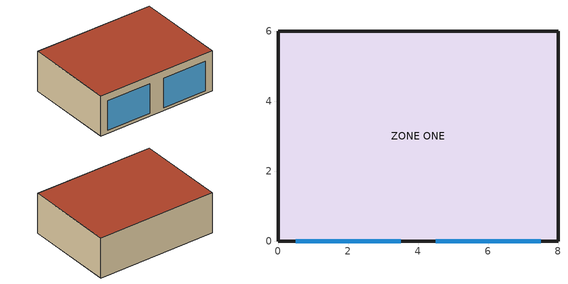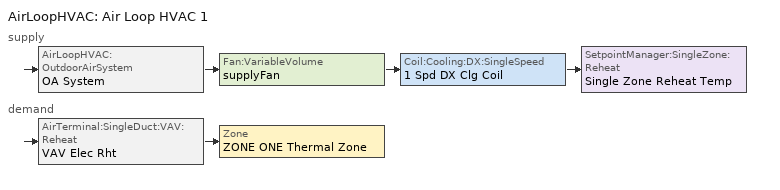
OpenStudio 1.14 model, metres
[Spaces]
ZONE ONE
 floor ground (LTFLOOR): 8,6 8,0 0,0 0,6 z0
 wall outside (LTWALL): 8,0 8,6 0,6 0,0 8,0 z0:2.7
 window (Double Pane Window): 0.5,0 3.5,0 / 4.5,0 7.5,0 z0.2:2.2
 roof outside (LTROOF): 8,0 8,6 0,6 0,0 z2.7
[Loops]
AirLoopHVAC 'Air Loop HVAC 1'
 supply: AirLoopHVAC:OutdoorAirSystem 'OA System' > Fan:VariableVolume 'supplyFan' > Coil:Cooling:DX:SingleSpeed '1 Spd DX Clg Coil' > SetpointManager:SingleZone:Reheat 'Single Zone Reheat Temp'
 demand: AirTerminal:SingleDuct:VAV:Reheat 'VAV Elec Rht' > Zone 'ZONE ONE Thermal Zone'
[Site]
Denver-Stapleton: Latitude {deg}=39.76; Longitude {deg}=-104.86; Time Zone {hr}=-7; Elevation {m}=1611; Terrain=Country
[Building]
BESTEST Case 610: North Axis {deg}=0
[ClimateZones]
Climate Zone Institution Name 1=ASHRAE; Climate Zone Document Name 1=ANSI/ASHRAE Standard 169; Climate Zone Document Year 1=2006; Climate Zone Institution Name 2=CEC; Climate Zone Document Name 2=California Climate Zone Descriptions; Climate Zone Document Year 2=1995
[SizingPeriod:DesignDay] Barometric Pressure {Pa}=81198; Sky Clearness=0; Rain Indicator=0; Snow Indicator=0; Day of Month=21; Daylight Saving Time Indicator=0; Dry-Bulb Temperature Range Modifier Type=DefaultMultipliers
Name | Maximum Dry-Bulb Temperature {C} | Daily Dry-Bulb Temperature Range {deltaC} | Humidity Indicating Conditions at Maximum Dry-Bulb | Wind Speed {m/s} | Wind Direction {deg} | Month | Day Type | Humidity Indicating Type | Solar Model Indicator | ASHRAE Taub | ASHRAE Taud
Denver Centennial  Golden   N Ann Clg .4% Condns WB=>MDB | 27.3 | 15.2 | 18.4 | 4.9 | 0 | 7 | SummerDesignDay | Wetbulb | ASHRAETau | 0.424 | 2.025
Denver Centennial  Golden   N Ann Hum_n 99.6% Condns DP=>MCDB | -10.9 | 0 | -21.6 | 3 | 340 | 12 | WinterDesignDay | Dewpoint | ASHRAEClearSky
Denver Centennial  Golden   N Ann Clg .4% Condns DP=>MDB | 20.2 | 15.2 | 16.1 | 4.9 | 0 | 7 | SummerDesignDay | Dewpoint | ASHRAETau | 0.424 | 2.025
Denver Centennial  Golden   N Ann Clg .4% Condns Enth=>MDB | 27.3 | 15.2 | 59700 | 4.9 | 0 | 7 | SummerDesignDay | Enthalpy | ASHRAETau | 0.424 | 2.025
Denver Centennial  Golden   N Ann Htg Wind 99.6% Condns WS=>MCDB | 3.9 | 0 | 3.9 | 12.2 | 340 | 12 | WinterDesignDay | Wetbulb | ASHRAEClearSky
Denver Centennial  Golden   N Ann Clg .4% Condns DB=>MWB | 33 | 15.2 | 15.7 | 4.9 | 0 | 7 | SummerDesignDay | Wetbulb | ASHRAETau | 0.424 | 2.025
Denver Centennial  Golden   N Ann Htg 99.6% Condns DB | -18.8 | 0 | -18.8 | 3 | 340 | 12 | WinterDesignDay | Wetbulb | ASHRAEClearSky
[Construction]
LTROOF: ROOF DECK, FIBERGLASS QUILT-2, PLASTERBOARD-2
LTWALL: WOOD SIDING-1, FIBERGLASS QUILT-1, PLASTERBOARD-1
LTFLOOR: R-25 INSULATION, TIMBER FLOORING
Double Pane Window: Glass Type 1, Air Space Resistance, Glass Type 1
[Material] Roughness=Rough; Thermal Absorptance=0.9; Solar Absorptance=0.6; Visible Absorptance=0.6
Name | Thickness {m} | Conductivity {W/m-K} | Density {kg/m3} | Specific Heat {J/kg-K}
ROOF DECK | 0.019 | 0.14 | 530 | 900
FIBERGLASS QUILT-2 | 0.1118 | 0.04 | 12 | 840
PLASTERBOARD-2 | 0.01 | 0.16 | 950 | 840
WOOD SIDING-1 | 0.009 | 0.14 | 530 | 900
FIBERGLASS QUILT-1 | 0.066 | 0.04 | 12 | 840
PLASTERBOARD-1 | 0.012 | 0.16 | 950 | 840
TIMBER FLOORING | 0.025 | 0.14 | 650 | 1200
[Material:NoMass]
R-25 INSULATION: Roughness=Rough; Thermal Resistance {m2-K/W}=25.075; Thermal Absorptance=0.9; Solar Absorptance=0.6; Visible Absorptance=0.6
[WindowMaterial:Glazing]
Glass Type 1: Optical Data Type=SpectralAverage; Thickness {m}=0.003175; Solar Transmittance at Normal Incidence=0.86156; Front Side Solar Reflectance at Normal Incidence=0.07846; Back Side Solar Reflectance at Normal Incidence=0.07846; Visible Transmittance at Normal Incidence=0.91325; Front Side Visible Reflectance at Normal Incidence=0.082; Back Side Visible Reflectance at Normal Incidence=0.082; Infrared Transmittance at Normal Incidence=0; Front Side Infrared Hemispherical Emissivity=0.84; Back Side Infrared Hemispherical Emissivity=0.84; Conductivity {W/m-K}=1.06
[WindowMaterial:Gas]
Air Space Resistance: Gas Type=AIR; Thickness {m}=0.013
[ThermalZone]
ZONE ONE Thermal Zone: Multiplier=1; Ceiling Height {m}=2.7; Volume {m3}=129.6; Thermostat=ThermostatSetpoint:DualSetpoint #1; Use Ideal Air Loads=No
[Sizing:Zone]
ZONE ONE Thermal Zone: Zone Cooling Design Supply Air Temperature Input Method=SupplyAirTemperature; Zone Cooling Design Supply Air Temperature {C}=14; Zone Cooling Design Supply Air Temperature Difference {deltaC}=11.11; Zone Heating Design Supply Air Temperature Input Method=SupplyAirTemperature; Zone Heating Design Supply Air Temperature {C}=40; Zone Heating Design Supply Air Temperature Difference {deltaC}=11.11; Zone Cooling Design Supply Air Humidity Ratio {kg-H2O/kg-air}=0.0085; Zone Heating Design Supply Air Humidity Ratio {kg-H2O/kg-air}=0.008; Cooling Design Air Flow Method=DesignDay; Heating Design Air Flow Method=DesignDay; Account for Dedicated Outdoor Air System=No; Dedicated Outdoor Air System Control Strategy=NeutralSupplyAir; Dedicated Outdoor Air Low Setpoint Temperature for Design {C}=12; Dedicated Outdoor Air High Setpoint Temperature for Design {C}=40
[Zone equipment]
ZONE ONE Thermal Zone: VAV Elec Rht
[Space]
ZONE ONE: Thermal Zone=ZONE ONE Thermal Zone
[ThermostatSetpoint:DualSetpoint]
ThermostatSetpoint:DualSetpoint #1: Heating Setpoint Temperature Schedule=Zone Heating Setpoint All Days; Cooling Setpoint Temperature Schedule=Zone Cooling Setpoint All Days
[SpaceInfiltration:DesignFlowRate]
ZONE ONE Infil 1: Space or SpaceType=ZONE ONE; Schedule=Day Sch 1; Design Flow Rate Calculation Method=Flow/Space; Design Flow Rate {m3/s}=0.018; Constant Term Coefficient=1; Temperature Term Coefficient=0; Velocity Term Coefficient=0; Velocity Squared Term Coefficient=0
[OtherEquipment:Definition]
OtherEquipment: Design Level Calculation Method=EquipmentLevel; Design Level {W}=576; Fraction Latent=0.1666; Fraction Radiant=0.5; Fraction Lost=0
[OtherEquipment]
Other Equipment 1: Other Equipment Definition=OtherEquipment; Space or SpaceType=ZONE ONE; Schedule=Internal
[AirLoopHVAC]
Air Loop HVAC 1: Availability Schedule=Always On Discrete; Design Supply Air Flow Rate {m3/s}=AutoSize
[Sizing:System]
Air Loop HVAC 1: Type of Load to Size On=Sensible; Design Outdoor Air Flow Rate {m3/s}=Autosize; Minimum System Air Flow Ratio=0.3; Preheat Design Temperature {C}=7; Preheat Design Humidity Ratio {kg-H2O/kg-Air}=0.008; Precool Design Temperature {C}=12.8; Precool Design Humidity Ratio {kg-H2O/kg-Air}=0.008; Central Cooling Design Supply Air Temperature {C}=12.8; Central Heating Design Supply Air Temperature {C}=16.7; Sizing Option=NonCoincident; 100% Outdoor Air in Cooling=Yes; 100% Outdoor Air in Heating=Yes; Central Cooling Design Supply Air Humidity Ratio {kg-H2O/kg-Air}=0.0085; Central Heating Design Supply Air Humidity Ratio {kg-H2O/kg-Air}=0.008; Cooling Design Air Flow Method=DesignDay; Cooling Design Air Flow Rate {m3/s}=0; Heating Design Air Flow Method=DesignDay; Heating Design Air Flow Rate {m3/s}=0; System Outdoor Air Method=ZoneSum; Zone Maximum Outdoor Air Fraction=1; Cooling Supply Air Flow Rate Per Floor Area {m3/s-m2}=0.00996765; Cooling Fraction of Autosized Cooling Supply Air Flow Rate=1; Cooling Supply Air Flow Rate Per Unit Cooling Capacity {m3/s-W}=3.94755e-05; Heating Supply Air Flow Rate Per Floor Area {m3/s-m2}=0.00996765; Heating Fraction of Autosized Heating Supply Air Flow Rate=1; Heating Fraction of Autosized Cooling Supply Air Flow Rate=1; Heating Supply Air Flow Rate Per Unit Heating Capacity {m3/s-W}=3.15882e-05; Cooling Design Capacity Method=CoolingDesignCapacity; Cooling Design Capacity {W}=autosize; Cooling Design Capacity Per Floor Area {W/m2}=234.7; Fraction of Autosized Cooling Design Capacity=1; Heating Design Capacity Method=HeatingDesignCapacity; Heating Design Capacity {W}=autosize; Heating Design Capacity Per Floor Area {W/m2}=157; Fraction of Autosized Heating Design Capacity=1; Central Cooling Capacity Control Method=OnOff
[Fan:VariableVolume]
supplyFan: Availability Schedule=Available; Fan Efficiency=0.7; Pressure Rise {Pa}=875; Maximum Flow Rate {m3/s}=0.625; Fan Power Minimum Flow Rate Input Method=FixedFlowRate; Fan Power Minimum Flow Fraction=0; Fan Power Minimum Air Flow Rate {m3/s}=0.125; Motor Efficiency=0.7; Motor In Airstream Fraction=1; Fan Power Coefficient 1=0.00415902; Fan Power Coefficient 2=-0.0314834; Fan Power Coefficient 3=0.084779; Fan Power Coefficient 4=0.719719; Fan Power Coefficient 5=0.039451
[Coil:Cooling:DX:SingleSpeed]
1 Spd DX Clg Coil: Availability Schedule=Always On Discrete 1; Rated Total Cooling Capacity {W}=7000; Rated Sensible Heat Ratio=0.8; Rated COP {W/W}=3; Rated Air Flow Rate {m3/s}=0.625; Rated Evaporator Fan Power Per Volume Flow Rate {W/(m3/s)}=773.3; Total Cooling Capacity Function of Temperature Curve=OS:Curve:Biquadratic 1; Total Cooling Capacity Function of Flow Fraction Curve=OS:Curve:Quadratic 1; Energy Input Ratio Function of Temperature Curve=OS:Curve:Biquadratic 2; Energy Input Ratio Function of Flow Fraction Curve=OS:Curve:Quadratic 2; Part Load Fraction Correlation Curve=OS:Curve:Quadratic 3; Condenser Type=AirCooled; Evaporative Condenser Effectiveness=0; Evaporative Condenser Air Flow Rate {m3/s}=Autosize; Evaporative Condenser Pump Rated Power Consumption {W}=Autosize; Crankcase Heater Capacity {W}=0; Maximum Outdoor Dry-Bulb Temperature for Crankcase Heater Operation {C}=0; Basin Heater Capacity {W/K}=0; Basin Heater Setpoint Temperature {C}=10
[AirTerminal:SingleDuct:VAV:Reheat]
VAV Elec Rht: Availability Schedule=Always On Discrete 1; Maximum Air Flow Rate {m3/s}=0.625; Zone Minimum Air Flow Input Method=FixedFlowRate; Constant Minimum Air Flow Fraction=0; Fixed Minimum Air Flow Rate {m3/s}=0.125; Reheat Coil=VAV Elec Rht Coil; Maximum Hot Water or Steam Flow Rate {m3/s}=Autosize; Minimum Hot Water or Steam Flow Rate {m3/s}=0; Convergence Tolerance=0.001; Damper Heating Action=Normal; Maximum Flow per Zone Floor Area During Reheat {m3/s-m2}=Autocalculate; Maximum Flow Fraction During Reheat=Autocalculate; Maximum Reheat Air Temperature {C}=35; Control For Outdoor Air=No
[Coil:Heating:Electric]
VAV Elec Rht Coil: Availability Schedule=Always On Discrete 1
[SetpointManager:SingleZone:Reheat]
Single Zone Reheat Temp: Minimum Supply Air Temperature {C}=13; Maximum Supply Air Temperature {C}=50; Control Zone=ZONE ONE Thermal Zone
[AirLoopHVAC:OutdoorAirSystem]
OA System: Controller=Outdoor Air Controller
[Controller:OutdoorAir]
Outdoor Air Controller: Minimum Outdoor Air Flow Rate {m3/s}=0.125; Maximum Outdoor Air Flow Rate {m3/s}=0.75; Economizer Control Type=NoEconomizer; Economizer Control Action Type=ModulateFlow; Economizer Maximum Limit Dry-Bulb Temperature {C}=28; Economizer Maximum Limit Enthalpy {J/kg}=64000; Economizer Minimum Limit Dry-Bulb Temperature {C}=-100; Lockout Type=NoLockout; Minimum Limit Type=ProportionalMinimum; Minimum Outdoor Air Schedule=Available; Controller Mechanical Ventilation=Controller Mechanical Ventilation 1; High Humidity Control=No; Heat Recovery Bypass Control Type=BypassWhenOAFlowGreaterThanMinimum
[Controller:MechanicalVentilation]
Controller Mechanical Ventilation 1: Availability Schedule=Always On Discrete 1; System Outdoor Air Method=ZoneSum
[Schedule:Day]
Zone Cooling Setpoint All Days: 1, 0, 27, 2, 0, 27, 3, 0, 27, 4, 0, 27, 5, 0, 27, 6, 0, 27, 7, 0, 27, 8, 0, 27, 9, 0, 27, 10, 0, 27, 11, 0, 27, 12, 0, 27, 13, 0, 27, 14, 0, 27, 15, 0, 27, 16, 0, 27, 17, 0, 27, 18, 0, 27, 19, 0, 27, 20, 0, 27, 21, 0, 27, 22, 0, 27, 23, 0, 27, 24, 0, 27
Zone Heating Setpoint All Days: 1, 0, 20, 2, 0, 20, 3, 0, 20, 4, 0, 20, 5, 0, 20, 6, 0, 20, 7, 0, 20, 8, 0, 20, 9, 0, 20, 10, 0, 20, 11, 0, 20, 12, 0, 20, 13, 0, 20, 14, 0, 20, 15, 0, 20, 16, 0, 20, 17, 0, 20, 18, 0, 20, 19, 0, 20, 20, 0, 20, 21, 0, 20, 22, 0, 20, 23, 0, 20, 24, 0, 20
Day Sch 1: 1, 0, 1, 2, 0, 1, 3, 0, 1, 4, 0, 1, 5, 0, 1, 6, 0, 1, 7, 0, 1, 8, 0, 1, 9, 0, 1, 10, 0, 1, 11, 0, 1, 12, 0, 1, 13, 0, 1, 14, 0, 1, 15, 0, 1, 16, 0, 1, 17, 0, 1, 18, 0, 1, 19, 0, 1, 20, 0, 1, 21, 0, 1, 22, 0, 1, 23, 0, 1, 24, 0, 1
Schedule Day 1; Schedule Day 6: 24, 0, 1
Schedule Day 3: 8, 0, 15, 18, 0, 20, 24, 0, 15
Schedule Day 4: 8, 0, 30, 18, 0, 25, 24, 0, 30
Schedule Day 7: 8, 0, 0.1, 18, 0, 1, 24, 0, 0.1
[Schedule:Ruleset]
Name | Default Day Schedule
Day Sch 1 | Schedule Day 1
Zone Heating Setpoint All Days | Schedule Day 3
Zone Cooling Setpoint All Days | Schedule Day 4
Available | Schedule Day 6
Internal | Schedule Day 7
[Schedule:Constant] Value=1
Always On Discrete; Always On Discrete 1
[Curve:Biquadratic] Minimum Value of x {BasedOnField A2}=17; Maximum Value of x {BasedOnField A2}=22; Minimum Value of y {BasedOnField A3}=13; Maximum Value of y {BasedOnField A3}=46
Name | Coefficient1 Constant | Coefficient2 x | Coefficient3 x**2 | Coefficient4 y | Coefficient5 y**2 | Coefficient6 x*y
OS:Curve:Biquadratic 1 | 0.42415 | 0.04426 | -0.00042 | 0.00333 | -8e-05 | -0.00021
OS:Curve:Biquadratic 2 | 1.23649 | -0.02431 | 0.00057 | -0.01434 | 0.00063 | -0.00038
[Curve:Quadratic]
Name | Coefficient1 Constant | Coefficient2 x | Coefficient3 x**2 | Minimum Value of x {BasedOnField A2} | Maximum Value of x {BasedOnField A2}
OS:Curve:Quadratic 1 | 0.77136 | 0.34053 | -0.11088 | 0.75918 | 1.13877
OS:Curve:Quadratic 2 | 1.2055 | -0.32953 | 0.12308 | 0.75918 | 1.13877
OS:Curve:Quadratic 3 | 0.771 | 0.229 | 0 | 0 | 1
